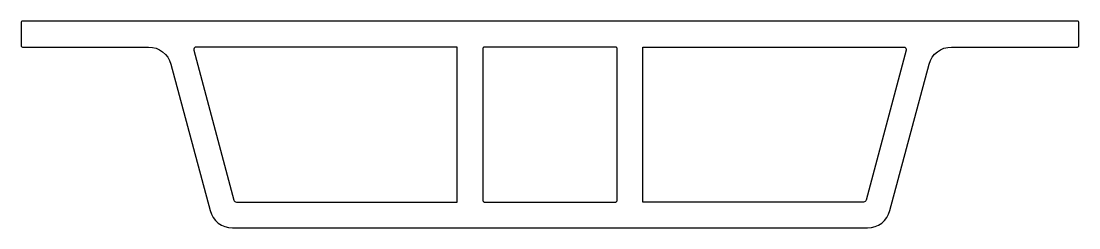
# Model space of a CAD drawing. Extents: x 418 to 623, y 589 to 629.
import ezdxf

# ---------------------------------------------------------------- set-up
doc = ezdxf.new("R2010")
doc.units = 0
doc.layers.get('0').update_dxf_attribs({"linetype": 'CONTINUOUS'})

msp = doc.modelspace()

# ---------------------------------------------------------------- linework, layer by layer
for points in [[(581.99, 588.94, 0.339454), (586.33, 592.28), (593.92, 620.61, -0.339454), (598.27, 623.94), (622.69, 623.94, 0.414214), (622.94, 624.19), (622.94, 628.69, 0.414214), (622.69, 628.94), (418.19, 628.94, 0.414214), (417.94, 628.69), (417.94, 624.19, 0.414214), (418.19, 623.94), (442.62, 623.94, -0.339454), (446.96, 620.61), (454.55, 592.28, 0.339454), (458.9, 588.94)], [(459.67, 593.94), (502.44, 593.94), (502.44, 623.94), (451.9, 623.94, 0.493145), (451.41, 623.32), (459.18, 594.32, 0.339454)], [(533.19, 593.94, 0.414214), (533.44, 594.19), (533.44, 623.69, 0.414214), (533.19, 623.94), (507.69, 623.94, 0.414214), (507.44, 623.69), (507.44, 594.19, 0.414214), (507.69, 593.94)], [(581.22, 593.94), (538.44, 593.94), (538.44, 623.94), (588.99, 623.94, -0.493145), (589.47, 623.32), (581.7, 594.32, -0.339454)]]:
    msp.add_lwpolyline(points, format="xyb", close=True)

doc.saveas('drawing.dxf')
